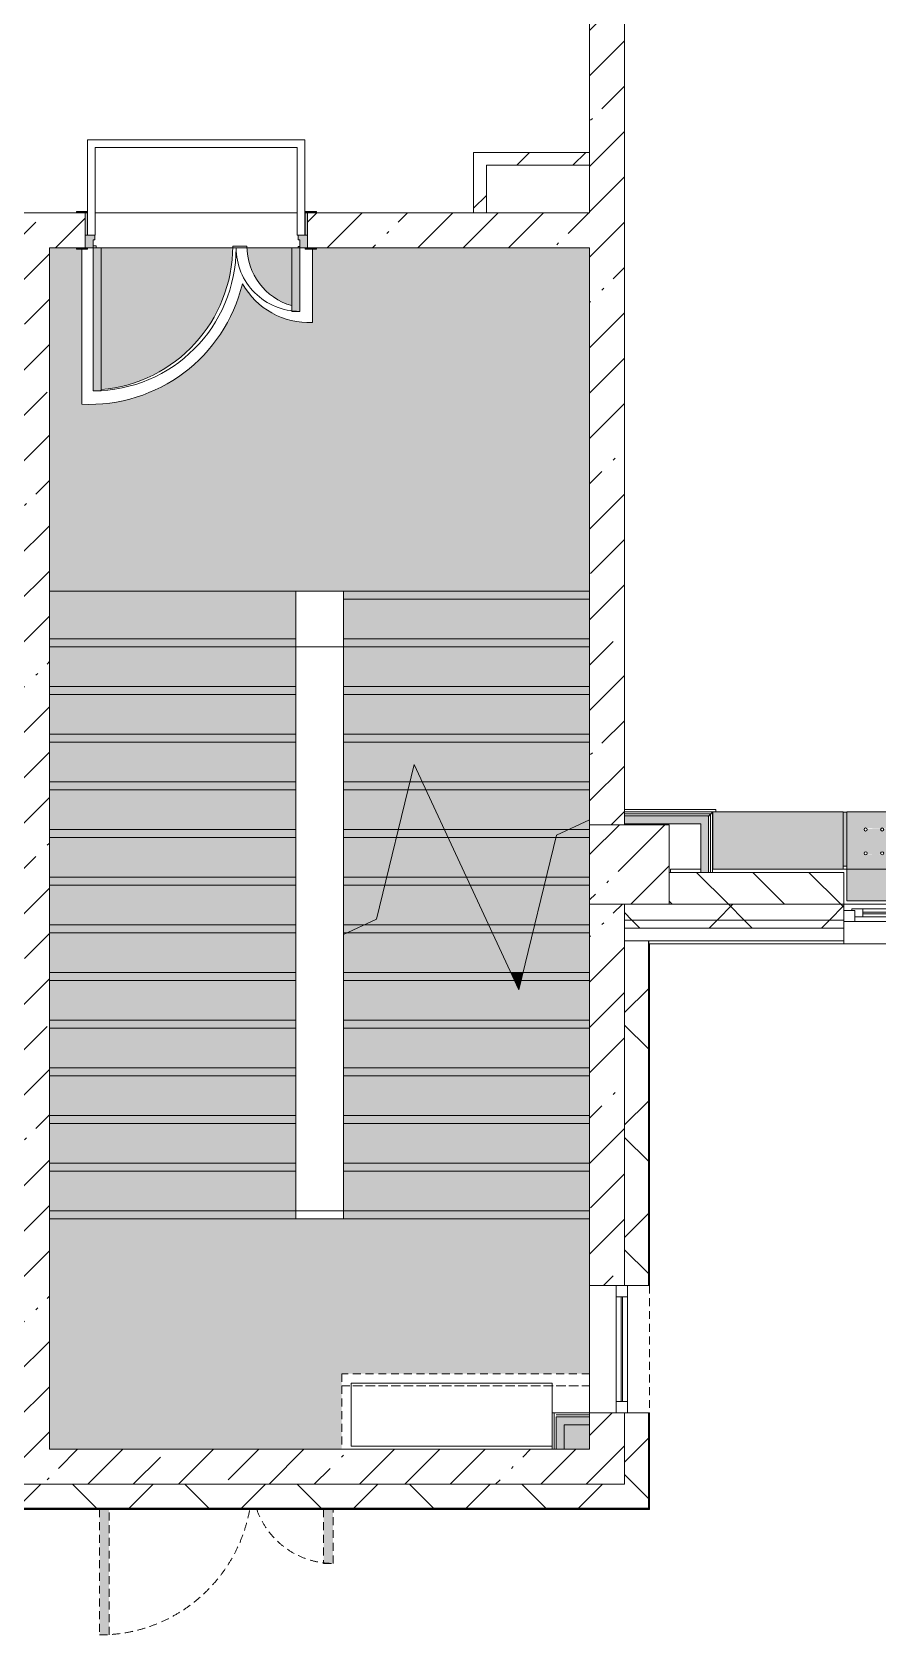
# Model space of a CAD drawing. Header units: millimetres. Extents: x 39815 to 261742, y -8553 to 29000.
# Drawn here: x 206702 to 212027, y -1048 to 9037 of the extents above; entities that cross this region are included whole.
import ezdxf

# ---------------------------------------------------------------- set-up
doc = ezdxf.new("R2010")
doc.units = ezdxf.units.MM
doc.linetypes.add('200_ШТРИХ__ш1_п0_6_', pattern=[80, 50, -30])
for name, color, linetype, lineweight in [('A-DETL-MBND', 7, '200_ШТРИХ__ш1_п0_6_', 9), ('A-GLAZ-2', 7, 'Continuous', 5), ('A-WALL-2', 7, 'Continuous', 9), ('A-WALL-4', 7, 'Continuous', 5), ('I-WALL-3', 7, 'Continuous', 5), ('S-COLS', 7, 'Continuous', 5), ('S-STRS', 7, 'Continuous', 5), ('S-STRS-MBND', 7, 'Continuous', 5), ('Знаки', 7, 'Continuous', 5)]:
    doc.layers.add(name, color=color, linetype=linetype, lineweight=lineweight)
for name, color, linetype, lineweight, true_color in [('A-DOOR-2', 7, 'Continuous', 5, 0xaaaaaa), ('A-DOOR-3', 7, 'Continuous', 5, 0xe2e2e2), ('A-DOOR-FRAM-2', 7, 'Continuous', 5, 0xe2e2e2), ('A-DOOR-FRAM-3', 7, 'Continuous', 5, 0xaaaaaa), ('A-FLOR-1', 7, 'Continuous', 5, 0xaaaaaa), ('I-WALL-1', 7, 'Continuous', 5, 0xe7e7e7), ('I-WALL-2', 7, 'Continuous', 9, 0xe7e7e7), ('Знаки-2', 7, 'Continuous', 5, 0xd7cfbf)]:
    doc.layers.add(name, color=color, linetype=linetype, lineweight=lineweight, true_color=true_color)
doc.layers.add('S-STRS-1', color=7, linetype='Continuous', lineweight=5, true_color=0xd7cdc4, transparency=1)
pattern_1 = [(45, (134731.94, 0), (-353.5534, 353.5534), []), (135, (134731.94, 0), (-353.5534, -353.5534), [])]
pattern_2 = [(45, (134731.94, 0), (-285.1231, 285.1231), []), (45, (135017.06, 0), (-285.1231, 285.1231), [504.031, -100.806, 16.764, -84.042])]
pattern_3 = [(45, (134731.94, 0), (-176.7767, 176.7767), [])]
pattern_4 = [(45, (134731.94, 0), (-530.33, 530.33), []), (135, (134731.94, 0), (-530.33, -530.33), [])]

# ---------------------------------------------------------------- blocks, each defined once
blk = doc.blocks.new('BSC_Колонна _Прямоугольная - 500х500-V108-Общий план 2 этажа с размещением фрагментов 2_8-2_11')
at = {"layer": 'S-COLS'}
h = blk.add_hatch(dxfattribs=at)
h.set_pattern_fill('FP_56', color=256, style=0, pattern_type=2)
h.set_pattern_definition([(45, (-75730, -3800), (-285.1231, 285.1231), []), (45, (-75444.88, -3800), (-285.1231, 285.1231), [504.031, -100.806, 16.764, -84.042])])
h.paths.add_polyline_path([(-250, -250), (250, -250), (250, 250), (-250, 250), (-250, 138)])
for p, q in [((250, 250), (-250, 250)), ((-250, 250), (-250, -250)), ((250, -250), (250, 250)), ((-250, -250), (250, -250))]:
    blk.add_line(p, q, dxfattribs=at)
blk = doc.blocks.new('110_Дверь_СКБ_2Ст - Д-1 Лестничная клетка EIS60-24319353-Общий план 2 этажа с размещением фрагментов 2_8-2_11')
at = {"layer": 'A-DOOR-3'}
for points in [[(612.5, 1010), (612.5, 110), (662.5, 110), (662.5, 1010)], [(-587.5, 510), (-637.5, 510), (-637.5, 110), (-587.5, 110)], [(712.5, 30), (697.5, 30), (697.5, -110), (712.5, -110)]]:
    blk.add_hatch(color=256, dxfattribs=at).paths.add_polyline_path(points)
h = blk.add_hatch(color=256, dxfattribs=at)
h.paths.add_polyline_path([(-637.5, 110), (-687.5, 110), (-687.5, 30), (-627.5, 30), (-627.5, 60), (-637.5, 60), (-637.5, 69.4)])
h.paths.add_polyline_path([(712.5, 110), (662.5, 110), (662.5, 60), (652.5, 60), (652.5, 30), (712.5, 30)])
at = {"layer": 'A-DOOR-FRAM-2'}
for points in [[(-742.5, 118), (-742.5, 110), (-672.5, 110), (-672.5, 118)], [(697.5, 118), (697.5, 110), (767.5, 110), (767.5, 118)], [(-672.5, 30), (-687.5, 30), (-687.5, -110), (-672.5, -110)], [(-672.5, -110), (-742.5, -110), (-742.5, -118), (-672.5, -118)], [(697.5, -110), (697.5, -118), (767.5, -118), (767.5, -110)]]:
    blk.add_hatch(color=256, dxfattribs=at).paths.add_polyline_path(points)
at = {"layer": 'A-DOOR-2'}
for p, q in [((662.5, 1010), (612.5, 1010)), ((612.5, 1010), (612.5, 110)), ((662.5, 110), (662.5, 1010)), ((-637.5, 510), (-637.5, 110)), ((-587.5, 510), (-637.5, 510)), ((-587.5, 110), (-587.5, 510)), ((-637.5, 110), (-587.5, 110)), ((612.5, 110), (662.5, 110))]:
    blk.add_line(p, q, dxfattribs=at)
for centre, radius, start, end in [((662.5, 110), 900, 90, 180), ((-637.5, 110), 400, 360, 90)]:
    blk.add_arc(centre, radius, start, end, dxfattribs=at)
at = {"layer": 'A-DOOR-FRAM-3'}
for p, q in [((-672.5, 118), (-742.5, 118)), ((-742.5, 118), (-742.5, 110)), ((-742.5, 110), (-672.5, 110)), ((-637.5, 110), (-687.5, 110)), ((-687.5, 110), (-687.5, 30)), ((-672.5, 110), (-672.5, 118)), ((-637.5, 60), (-637.5, 110)), ((662.5, 110), (662.5, 60)), ((712.5, 110), (662.5, 110)), ((767.5, 118), (697.5, 118)), ((697.5, 118), (697.5, 110)), ((697.5, 110), (767.5, 110)), ((712.5, 30), (712.5, 110)), ((767.5, 110), (767.5, 118)), ((-687.5, 30), (-627.5, 30)), ((-672.5, 30), (-687.5, 30)), ((-687.5, 30), (-687.5, -110)), ((-672.5, -110), (-672.5, 30)), ((-627.5, 60), (-637.5, 60)), ((-627.5, 30), (-627.5, 60)), ((662.5, 60), (652.5, 60)), ((652.5, 60), (652.5, 30)), ((652.5, 30), (712.5, 30)), ((712.5, 30), (697.5, 30)), ((697.5, 30), (697.5, -110)), ((712.5, -110), (712.5, 30)), ((-672.5, -110), (-742.5, -110)), ((-742.5, -110), (-742.5, -118)), ((-742.5, -118), (-672.5, -118)), ((-687.5, -110), (-672.5, -110)), ((-672.5, -118), (-672.5, -110)), ((697.5, -110), (712.5, -110)), ((767.5, -110), (697.5, -110)), ((697.5, -110), (697.5, -118)), ((697.5, -118), (767.5, -118)), ((767.5, -118), (767.5, -110))]:
    blk.add_line(p, q, dxfattribs=at)
blk = doc.blocks.new('120_Окно_СКБ_1Ст - 120_Окно_СКБ_1Ст 900х2500_h_-19906150-Общий план 2 этажа с размещением фрагментов 2_8-2_11')
at = {"layer": 'A-GLAZ-2'}
for p, q in [((-450, -75), (-450, -5)), ((-450, -5), (-380, -5)), ((450, -5), (-450, -5)), ((-380, -75), (-450, -75)), ((-450, -75), (-400, -75)), ((-380, -75), (-400, -75)), ((-400, -75), (-400, -85)), ((-400, -85), (400, -85)), ((400, -85), (-400, -85)), ((-380, -5), (-380, -75)), ((380, -35), (-380, -35)), ((-380, -35), (-380, -75)), ((-330, -85), (-330, -35)), ((-330, -55), (330, -55)), ((330, -65), (-330, -65)), ((330, -85), (330, -35)), ((380, -75), (380, -5)), ((380, -5), (450, -5)), ((380, -75), (380, -35)), ((450, -75), (380, -75)), ((400, -75), (380, -75)), ((400, -75), (450, -75)), ((400, -85), (400, -75)), ((450, -5), (450, -75))]:
    blk.add_line(p, q, dxfattribs=at)
blk = doc.blocks.new('110_Дверь_СКБ_2Ст_Наружная - ДН-1_л__ Двухстворчатая 1350 х3200 _ЛК_ в свету с верхним остеклением 2-V222-Общий план 2 этажа с размещением фрагментов 2_8-2_11')
at = {"layer": 'A-DETL-MBND'}
for points in [[(754, 869), (694, 869), (694, 79), (754, 79), (754, 205)], [(-658, 419), (-716, 419), (-716, 79), (-656, 79), (-656, 419)]]:
    blk.add_hatch(color=256, dxfattribs=at).paths.add_polyline_path(points)
for p, q in [((754, 869), (694, 869)), ((694, 869), (694, 79)), ((754, 79), (754, 869)), ((-716, 419), (-716, 79)), ((-656, 419), (-716, 419)), ((-656, 79), (-656, 419))]:
    blk.add_line(p, q, dxfattribs=at)
for centre, radius, start, end in [((754, -91), 960, 90, 169.737), ((-716, -91), 510, 19.5984, 90)]:
    blk.add_arc(centre, radius, start, end, dxfattribs=at)
blk = doc.blocks.new('120_Окно_СКБ_1Ст - 120_Окно_СКБ_1Ст 800х2500 EI30-23532001-Общий план 2 этажа с размещением фрагментов 2_8-2_11')
at = {"layer": 'A-GLAZ-2'}
for p, q in [((-400, -127), (-400, -57)), ((-400, -57), (-330, -57)), ((400, -57), (-400, -57)), ((-330, -57), (-330, -127)), ((330, -87), (-330, -87)), ((330, -97), (-330, -97)), ((330, -127), (330, -57)), ((330, -57), (400, -57)), ((400, -57), (400, -127)), ((-330, -127), (-400, -127)), ((-400, -127), (400, -127)), ((400, -127), (330, -127))]:
    blk.add_line(p, q, dxfattribs=at)
blk = doc.blocks.new('Зашивка радиатора_ с перфорацией М1 - Зашивка радиатора_ с перфорацией М1-V282-Общий план 2 этажа с размещением фрагментов 2_8-2_11')
at = {"layer": 'Знаки-2'}
blk.add_hatch(color=256, dxfattribs=at).paths.add_polyline_path([(-157, 380), (-430, 380), (-430, 180), (430, 180), (430, 380), (397, 380)])
h = blk.add_hatch(color=256, dxfattribs=at)
h.paths.add_polyline_path([(430, 180), (-430, 180), (-430, -180), (430, -180), (430, 12)])
h.paths.add_polyline_path([(105, 90), (321, 85), (321, 75), (312, 70), (304, 75), (304, 85), (307, 89), (217, 85), (217, 75), (208, 70), (200, 75), (200, 85), (203, 89), (113, 85), (113, 75), (105, 70), (96, 75), (96, 85), (100, 89), (10, 85), (10, 75), (1, 70), (-8, 75), (-8, 85), (-4, 89), (-94, 85), (-94, 75), (-103, 70), (-111, 75), (-111, 85), (-108, 89), (-198, 85), (-198, 75), (-207, 70), (-215, 75), (-215, 85), (-212, 89), (-302, 85), (-302, 75), (-310, 70), (-319, 75), (-319, 85), (-310, 90), (-308, 90), (1, 90)])
h.paths.add_polyline_path([(208, -60), (217, -65), (217, -75), (213, -78), (304, -75), (304, -65), (312, -60), (321, -65), (321, -75), (312, -80), (310, -79), (-319, -75), (-319, -65), (-310, -60), (-302, -65), (-302, -75), (-305, -78), (-215, -75), (-215, -65), (-207, -60), (-198, -65), (-198, -75), (-202, -78), (-111, -75), (-111, -65), (-103, -60), (-94, -65), (-94, -75), (-98, -78), (-8, -75), (-8, -65), (1, -60), (10, -65), (10, -75), (6, -78), (96, -75), (96, -65), (105, -60), (113, -65), (113, -75), (110, -78), (200, -75), (200, -65), (206, -60)])
at = {"layer": 'Знаки'}
for p, q in [((430, 380), (-430, 380)), ((-430, 380), (-430, 180)), ((430, 180), (430, 380)), ((-430, 180), (430, 180)), ((430, 180), (-430, 180)), ((-430, 180), (-430, -180)), ((430, -180), (430, 180)), ((-430, -180), (430, -180))]:
    blk.add_line(p, q, dxfattribs=at)
for centre, start, end in [((-310, 80), 0, 180), ((-310, 80), 180, 0), ((-207, 80), 0, 180), ((-207, 80), 180, 360), ((-103, 80), 0, 180), ((-103, 80), 180, 0), ((1, 80), 0, 180), ((1, 80), 180, 0), ((105, 80), 0, 180), ((105, 80), 180, 360), ((208, 80), 0, 180), ((208, 80), 180, 0), ((312, 80), 0, 180), ((312, 80), 180, 0), ((-310, -70), 0, 180), ((-310, -70), 180, 0), ((-207, -70), 0, 180), ((-207, -70), 180, 0), ((-103, -70), 0, 180), ((-103, -70), 180, 0), ((1, -70), 0, 180), ((1, -70), 180, 0), ((105, -70), 0, 180), ((105, -70), 180, 0), ((208, -70), 0, 180), ((208, -70), 180, 0), ((312, -70), 0, 180), ((312, -70), 180, 0)]:
    blk.add_arc(centre, 10, start, end, dxfattribs=at)
blk = doc.blocks.new('Зашивка_ опоясывающая панель - Зашивка_ опоясывающая панель-V291-Общий план 2 этажа с размещением фрагментов 2_8-2_11')
at = {"layer": 'Знаки-2'}
blk.add_hatch(color=256, dxfattribs=at).paths.add_polyline_path([(-406, -160), (-406, 180), (-430, 180), (-430, -160)])
at = {"layer": 'Знаки'}
for p, q in [((-430, -160), (-430, 180)), ((-430, 180), (-406, 180)), ((-430, -160), (-406, -160))]:
    blk.add_line(p, q, dxfattribs=at)
blk = doc.blocks.new('Зашивка без перфорации М3 - М3_11-30988427-Общий план 2 этажа с размещением фрагментов 2_8-2_11')
at = {"layer": 'Знаки-2'}
blk.add_hatch(color=256, dxfattribs=at).paths.add_polyline_path([(-430, 180), (-430, -180), (390, -180), (390, 180), (67, 180)])
at = {"layer": 'Знаки'}
for p, q in [((390, 180), (-430, 180)), ((-430, 180), (-430, -180)), ((390, -180), (390, 180)), ((-430, -180), (390, -180))]:
    blk.add_line(p, q, dxfattribs=at)
blk = doc.blocks.new('Зашивка приборов отопления27 - Зашивка приборов отопления-33322407-Общий план 2 этажа с размещением фрагментов 2_8-2_11')
at = {"layer": 'A-DETL-MBND'}
for p, q in [((75480, 595), (73920, 595)), ((73920, 595), (73920, 520)), ((73920, 520), (73920, 120)), ((75480, 520), (73920, 520)), ((73920, 520), (73920, 120)), ((73920, 520), (75480, 520)), ((75480, 520), (75480, 595)), ((75480, 350), (75480, 520))]:
    blk.add_line(p, q, dxfattribs=at)

msp = doc.modelspace()

# ---------------------------------------------------------------- hatches: boundary and pattern name
at = {"layer": 'A-WALL-4'}
h = msp.add_hatch(dxfattribs=at)
h.set_pattern_fill('FP_71', color=256, style=0, pattern_type=2)
h.set_pattern_definition([(135, (134731.94, 0), (-176.7767, -176.7767), [])])
h.paths.add_polyline_path([(213911.9, 3550), (213911.9, 3750), (212711.9, 3750), (212711.9, 3550), (213526.9, 3550)])
h.paths.add_polyline_path([(215081.9, 3550), (215081.9, 3750), (214811.9, 3750), (214811.9, 3550)])
h.paths.add_polyline_path([(211310, 3550), (211811.9, 3550), (211811.9, 3750), (210711.9, 3750), (210711.9, 3550), (210755.8, 3550)])
h = msp.add_hatch(dxfattribs=at)
h.set_pattern_fill('FP_61', color=256, style=0, pattern_type=2)
h.set_pattern_definition(pattern_1)
h.paths.add_polyline_path([(215743.7, 3450), (216151.9, 3450), (216151.9, 3550), (214811.9, 3550), (214811.9, 3450), (215189.5, 3450)])
h.paths.add_polyline_path([(218851.9, 3450), (219431.9, 3450), (219431.9, 3550), (218851.9, 3550)])
h.paths.add_polyline_path([(211310, 3450), (211811.9, 3450), (211811.9, 3550), (210431.9, 3550), (210431.9, 3450), (210755.8, 3450)])
h.paths.add_polyline_path([(212711.9, 3450), (213911.9, 3450), (213911.9, 3550), (212711.9, 3550)])
h = msp.add_hatch(dxfattribs=at)
h.set_pattern_fill('FP_61', color=256, style=0, pattern_type=2)
h.set_pattern_definition(pattern_1)
h.paths.add_polyline_path([(219531.9, 3400), (219531.9, 3450), (218851.9, 3450), (218851.9, 3400), (219431.9, 3400)])
h.paths.add_polyline_path([(211310, 3400), (211811.9, 3400), (211811.9, 3450), (210431.9, 3450), (210431.9, 3400), (210755.8, 3400)])
h.paths.add_polyline_path([(213911.9, 3400), (213911.9, 3450), (212711.9, 3450), (212711.9, 3400), (213526.9, 3400)])
h.paths.add_polyline_path([(215743.7, 3400), (216151.9, 3400), (216151.9, 3450), (214811.9, 3450), (214811.9, 3400), (215189.5, 3400)])
h = msp.add_hatch(dxfattribs=at)
h.set_pattern_fill('FP_61', color=256, style=0, pattern_type=2)
h.set_pattern_definition(pattern_1)
h.paths.add_polyline_path([(210431.9, -250), (210581.9, -250), (210581.9, 350), (210431.9, 350), (210431.9, -100)])
h.paths.add_polyline_path([(210581.9, 1150), (210581.9, 3320), (210431.9, 3320), (210431.9, 1150)])
h = msp.add_hatch(dxfattribs=at)
h.set_pattern_fill('FP_61', color=256, style=0, pattern_type=2)
h.set_pattern_definition(pattern_1)
h.paths.add_polyline_path([(210431.9, -250), (210431.9, -100), (206291.9, -100), (206291.9, -250), (210201.6, -250)])
h.paths.add_polyline_path([(204105.3, -250), (205391.9, -250), (205391.9, -100), (201791.9, -100), (201791.9, -250), (201888.5, -250)])
h.paths.add_polyline_path([(195641.9, -250), (196791.9, -250), (196791.9, -100), (195641.9, -100)])
h.paths.add_polyline_path([(193541.9, -250), (193541.9, -100), (192791.9, -100), (192791.9, -250), (193021.1, -250)])
h.paths.add_polyline_path([(199891.9, -250), (200891.9, -250), (200891.9, -100), (199891.9, -100)])
h.paths.add_polyline_path([(191641.9, -250), (191891.9, -250), (191891.9, -100), (191141.9, -100), (191141.9, -250), (191358.4, -250)])
h.paths.add_polyline_path([(188033.2, -250), (188041.9, -250), (188041.9, -100), (186641.9, -100), (186641.9, -250), (187479, -250)])
h.paths.add_polyline_path([(182491.1, -250), (183541.9, -250), (183541.9, -100), (182141.9, -100), (182141.9, -250)])
h.paths.add_polyline_path([(179720, -250), (180041.9, -250), (180041.9, -100), (179668.3, -100), (179668.3, -250)])
h.paths.add_polyline_path([(177503.2, -250), (178768.3, -250), (178768.3, -100), (177391.9, -100), (177391.9, -250)])
h.paths.add_polyline_path([(168601.9, -250), (168601.9, -100), (167741.9, -100), (167741.9, -250), (168081.6, -250)])
h.paths.add_polyline_path([(169501.9, -250), (170621.9, -250), (170621.9, -100), (169501.9, -100)])
h.paths.add_polyline_path([(165310.5, -250), (165641.9, -250), (165641.9, -100), (163941.7, -100), (163941.7, -250), (164756.3, -250)])
h.paths.add_polyline_path([(172721.9, -250), (174291.9, -250), (174291.9, -100), (172721.9, -100)])
h.paths.add_polyline_path([(150841.9, -250), (151991.9, -250), (151991.9, -100), (150841.9, -100)])
h.paths.add_polyline_path([(160876.8, -250), (161141.7, -250), (161141.7, -100), (159541.9, -100), (159541.9, -250), (160322.6, -250)])
h.paths.add_polyline_path([(152891.9, -250), (153541.9, -250), (153541.9, -100), (152891.9, -100)])
h.paths.add_polyline_path([(156341.9, -250), (157441.9, -250), (157441.9, -100), (156341.9, -100)])
h.paths.add_polyline_path([(137600, -250), (138461.9, -250), (138461.9, -100), (134471.9, -100), (134471.9, -250)])
h.paths.add_polyline_path([(147741.9, -250), (147741.9, -100), (146391.9, -100), (146391.9, -250), (147575.8, -250)])
h.paths.add_polyline_path([(143291.9, -250), (143291.9, -100), (139361.9, -100), (139361.9, -250), (143142.1, -250)])
at = {"layer": 'I-WALL-1'}
for points in [[(210911.3, 4055), (210961.3, 4055), (210961.3, 4105), (210431.9, 4105), (210431.9, 4055), (210755.8, 4055)], [(210961.3, 3750), (210961.3, 4055), (210911.3, 4055), (210911.3, 3750)], [(210051.9, 275), (210211.9, 275), (210211.9, 325), (210051.9, 325)]]:
    msp.add_hatch(color=256, dxfattribs=at).paths.add_polyline_path(points)
at = {"layer": 'I-WALL-2'}
msp.add_hatch(color=256, dxfattribs=at).paths.add_polyline_path([(210051.9, 120), (210051.9, 325), (210001.9, 325), (210001.9, 120)])
at = {"layer": 'I-WALL-3'}
h = msp.add_hatch(dxfattribs=at)
h.set_pattern_fill('FP_69', color=256, style=0, pattern_type=2)
h.set_pattern_definition(pattern_2)
h.paths.add_polyline_path([(210431.9, 7900), (210431.9, 9352.3), (210211.9, 9352.3), (210211.9, 7900)])
h.paths.add_polyline_path([(210211.9, 10792.3), (210431.9, 10792.3), (210431.9, 10900), (210211.9, 10900)])
h = msp.add_hatch(dxfattribs=at)
h.set_pattern_fill('FP_73', color=256, style=0, pattern_type=2)
h.set_pattern_definition(pattern_3)
h.paths.add_polyline_path([(209561.9, 7900), (209561.9, 8280), (209481.9, 8280), (209481.9, 7900)])
h = msp.add_hatch(dxfattribs=at)
h.set_pattern_fill('FP_73', color=256, style=0, pattern_type=2)
h.set_pattern_definition(pattern_3)
h.paths.add_polyline_path([(210211.9, 8200), (210211.9, 8280), (209561.9, 8280), (209561.9, 8200), (209647.4, 8200)])
h = msp.add_hatch(dxfattribs=at)
h.set_pattern_fill('FP_69', color=256, style=0, pattern_type=2)
h.set_pattern_definition(pattern_2)
h.paths.add_polyline_path([(206811.9, 120), (206811.9, 7900), (206591.9, 7900), (206591.9, 120)])
h = msp.add_hatch(dxfattribs=at)
h.set_pattern_fill('FP_69', color=256, style=0, pattern_type=2)
h.set_pattern_definition(pattern_2)
h.paths.add_polyline_path([(208436.9, 7680), (210211.9, 7680), (210211.9, 7900), (208436.9, 7900), (208436.9, 7720.6)])
h.paths.add_polyline_path([(206876.4, 7680), (207036.9, 7680), (207036.9, 7900), (206811.9, 7900), (206811.9, 7680)])
h = msp.add_hatch(dxfattribs=at)
h.set_pattern_fill('FP_69', color=256, style=0, pattern_type=2)
h.set_pattern_definition(pattern_2)
h.paths.add_polyline_path([(210211.9, -100), (210431.9, -100), (210431.9, 350), (210211.9, 350), (210211.9, 120)])
h.paths.add_polyline_path([(210211.9, 1150), (210431.9, 1150), (210431.9, 3550), (210211.9, 3550), (210211.9, 2857.6)])
h.paths.add_polyline_path([(210211.9, 4050), (210431.9, 4050), (210431.9, 7900), (210211.9, 7900), (210211.9, 5018.9)])
h = msp.add_hatch(dxfattribs=at)
h.set_pattern_fill('FP_176', color=256, style=0, pattern_type=2)
h.set_pattern_definition(pattern_4)
h.paths.add_polyline_path([(210973.8, 4117.5), (210986.3, 4117.5), (210986.3, 4130), (210431.9, 4130), (210431.9, 4117.5), (210755.8, 4117.5)])
h = msp.add_hatch(dxfattribs=at)
h.set_pattern_fill('FP_176', color=256, style=0, pattern_type=2)
h.set_pattern_definition(pattern_4)
h.paths.add_polyline_path([(210961.3, 4105), (210973.8, 4105), (210973.8, 4117.5), (210431.9, 4117.5), (210431.9, 4105), (210755.8, 4105)])
h = msp.add_hatch(dxfattribs=at)
h.set_pattern_fill('FP_176', color=256, style=0, pattern_type=2)
h.set_pattern_definition(pattern_4)
h.paths.add_polyline_path([(210961.3, 3750), (210973.8, 3750), (210973.8, 4105), (210961.3, 4105), (210961.3, 3938.3)])
h = msp.add_hatch(dxfattribs=at)
h.set_pattern_fill('FP_176', color=256, style=0, pattern_type=2)
h.set_pattern_definition(pattern_4)
h.paths.add_polyline_path([(210986.3, 3750), (210986.3, 4117.5), (210973.8, 4117.5), (210973.8, 3750)])
h = msp.add_hatch(dxfattribs=at)
h.set_pattern_fill('FP_69', color=256, style=0, pattern_type=2)
h.set_pattern_definition(pattern_2)
h.paths.add_polyline_path([(209647.4, -100), (210211.9, -100), (210211.9, 120), (206591.9, 120), (206591.9, -100), (208539, -100)])
at = {"layer": 'S-STRS-1'}
h = msp.add_hatch(color=256, dxfattribs=at)
h.paths.add_polyline_path([(208361.9, 5169.7), (208361.9, 5520), (210211.9, 5520), (210211.9, 7680), (208491.9, 7680), (208491.9, 7672), (208466.4, 7672), (208466.4, 7210.5), (208377.1, 7215.6), (208311.4, 7229.1), (208245.8, 7252.9), (208157.6, 7306.7), (208106.8, 7350.3), (208068.8, 7391.2), (208026.6, 7453.8), (207984.8, 7325.4), (207955.6, 7255.9), (207904.8, 7163.6), (207815, 7043.3), (207735.9, 6961), (207667.9, 6903.2), (207597.3, 6852.8), (207497.5, 6796.8), (207413.7, 6759.9), (207313.9, 6727.8), (207210.7, 6706.3), (207086.9, 6695.7), (207015.7, 6695.1), (207015.7, 7672), (206981.9, 7672), (206981.9, 7680), (206811.9, 7680), (206811.9, 5169.7)])
h.paths.add_polyline_path([(207136.9, 6788.7), (207225.6, 6800.2), (207328.3, 6825.7), (207428.1, 6863.3), (207523.7, 6913.1), (207614.2, 6975), (207698.4, 7049.5), (207775.5, 7137.5), (207815, 7190.3), (207868.1, 7282), (207910.1, 7379.2), (207940.5, 7480.6), (207961, 7622.9), (207958.9, 7680), (207136.9, 7680), (207136.9, 6796.8)])
h.paths.add_polyline_path([(208336.9, 7317.4), (208336.9, 7680), (208055.4, 7680), (208060.4, 7622.9), (208078.1, 7557.2), (208106.8, 7495.6), (208145.9, 7439.9), (208194, 7391.9), (208249.7, 7352.9), (208316.8, 7322.8)])
for points in [[(210211.9, 5220), (210211.9, 5520), (208661.9, 5520), (208661.9, 5220)], [(210199.2, 5469.7), (210211.9, 5469.7), (210211.9, 5520), (208661.9, 5520), (208661.9, 5469.7), (210119.2, 5469.7)], [(210211.9, 5169.7), (210211.9, 5469.7), (208661.9, 5469.7), (208661.9, 5169.7), (209566.1, 5169.7)], [(208361.9, 4869.7), (208361.9, 5169.7), (206811.9, 5169.7), (206811.9, 4869.7)], [(208661.9, 4920), (210211.9, 4920), (210211.9, 5220), (208661.9, 5220), (208661.9, 5018.9)], [(210211.9, 4869.7), (210211.9, 5169.7), (208661.9, 5169.7), (208661.9, 4869.7), (209647.4, 4869.7)], [(208361.9, 4569.7), (208361.9, 4869.7), (206811.9, 4869.7), (206811.9, 4569.7)], [(209157.2, 4620), (210211.9, 4620), (210211.9, 4920), (208661.9, 4920), (208661.9, 4620), (209106.8, 4620)], [(208661.9, 4569.7), (210211.9, 4569.7), (210211.9, 4869.7), (208661.9, 4869.7), (208661.9, 4620)], [(208361.9, 4269.7), (208361.9, 4569.7), (206811.9, 4569.7), (206811.9, 4269.7)], [(208661.9, 4320), (209080.5, 4320), (209106.8, 4428.1), (209157.2, 4320), (210211.9, 4320), (210211.9, 4620), (208661.9, 4620)], [(208661.9, 4269.7), (210211.9, 4269.7), (210211.9, 4569.7), (208661.9, 4569.7), (208661.9, 4320)], [(208361.9, 3969.7), (208361.9, 4269.7), (206811.9, 4269.7), (206811.9, 3969.7)], [(209080.5, 3969.7), (210211.9, 3969.7), (210211.9, 4269.7), (208661.9, 4269.7), (208661.9, 3969.7), (209007.6, 3969.7)], [(208361.9, 3669.7), (208361.9, 3969.7), (206811.9, 3969.7), (206811.9, 3669.7)], [(209576.8, 3669.7), (210211.9, 3669.7), (210211.9, 3969.7), (208661.9, 3969.7), (208661.9, 3669.7), (209460.4, 3669.7)], [(208361.9, 3369.7), (208361.9, 3669.7), (206811.9, 3669.7), (206811.9, 3369.7)], [(208934.7, 3369.7), (210211.9, 3369.7), (210211.9, 3669.7), (208661.9, 3669.7), (208661.9, 3369.7), (208870.5, 3369.7)], [(208361.9, 3069.7), (208361.9, 3369.7), (206811.9, 3369.7), (206811.9, 3069.7)], [(209716.7, 3069.7), (210211.9, 3069.7), (210211.9, 3369.7), (208661.9, 3369.7), (208661.9, 3069.7), (209647.4, 3069.7)], [(208361.9, 2769.7), (208361.9, 3069.7), (206811.9, 3069.7), (206811.9, 2769.7)], [(210211.9, 2769.7), (210211.9, 3069.7), (208661.9, 3069.7), (208661.9, 2769.7)], [(209767.1, 3011.9), (209793.4, 3120), (209716.7, 3120)], [(208361.9, 2469.7), (208361.9, 2769.7), (206811.9, 2769.7), (206811.9, 2469.7)], [(210211.9, 2469.7), (210211.9, 2769.7), (208661.9, 2769.7), (208661.9, 2469.7)], [(208361.9, 2169.7), (208361.9, 2469.7), (206811.9, 2469.7), (206811.9, 2169.7)], [(210211.9, 2169.7), (210211.9, 2469.7), (208661.9, 2469.7), (208661.9, 2169.7)], [(208361.9, 1869.7), (208361.9, 2169.7), (206811.9, 2169.7), (206811.9, 1869.7)], [(210211.9, 1869.7), (210211.9, 2169.7), (208661.9, 2169.7), (208661.9, 1869.7)], [(208361.9, 1569.7), (208361.9, 1869.7), (206811.9, 1869.7), (206811.9, 1569.7)], [(210211.9, 1569.7), (210211.9, 1869.7), (208661.9, 1869.7), (208661.9, 1569.7)]]:
    msp.add_hatch(color=256, dxfattribs=at).paths.add_polyline_path(points)
h = msp.add_hatch(color=256, dxfattribs=at)
h.paths.add_polyline_path([(210080.3, 4020), (210211.9, 4081.4), (210211.9, 4320), (209157.2, 4320), (209297, 4020), (210003.4, 4020)])
h.paths.add_polyline_path([(209007.6, 4020), (209080.5, 4320), (208661.9, 4320), (208661.9, 4020), (208934.7, 4020)])
h = msp.add_hatch(color=256, dxfattribs=at)
h.paths.add_polyline_path([(208661.9, 3720), (208934.7, 3720), (209007.6, 4020), (208661.9, 4020)])
h.paths.add_polyline_path([(209576.8, 3720), (209939.2, 3720), (210003.4, 3984.1), (210080.3, 4020), (209297, 4020), (209436.9, 3720)])
h = msp.add_hatch(color=256, dxfattribs=at)
h.paths.add_polyline_path([(209716.7, 3420), (209866.3, 3420), (209939.2, 3720), (209436.9, 3720), (209576.8, 3420), (209647.4, 3420)])
h.paths.add_polyline_path([(208661.9, 3420), (208793.6, 3420), (208870.5, 3455.9), (208934.7, 3720), (208661.9, 3720)])
h = msp.add_hatch(color=256, dxfattribs=at)
h.paths.add_polyline_path([(209793.4, 3120), (209866.3, 3420), (209576.8, 3420), (209716.7, 3120)])
h.paths.add_polyline_path([(208661.9, 3358.6), (208793.6, 3420), (208661.9, 3420)])
h = msp.add_hatch(color=256, dxfattribs=at)
h.paths.add_polyline_path([(210051.9, 120), (210211.9, 120), (210211.9, 275), (210051.9, 275), (210051.9, 140)])
h.paths.add_polyline_path([(206811.9, 120), (208651.5, 120), (208651.9, 595), (210211.9, 595), (210211.9, 1569.7), (206811.9, 1569.7), (206811.9, 155.9)])

# ---------------------------------------------------------------- linework, layer by layer
at = {"layer": 'A-DETL-MBND'}
for p, q in [((210211.9, 595), (210211.9, 1150)), ((210589.9, 1150), (210589.9, 350))]:
    msp.add_line(p, q, dxfattribs=at)
at = {"layer": 'A-FLOR-1'}
for p, q in [((207050.2, 8360.1), (207050.2, 7908)), ((208420.2, 8360.1), (207050.2, 8360.1)), ((207100.2, 7760.1), (207100.2, 8310.1)), ((207100.2, 8310.1), (208370.2, 8310.1)), ((208370.2, 8310.1), (208370.2, 7760.1)), ((208420.2, 7760.1), (208420.2, 8360.1)), ((207015.7, 7672), (207015.7, 6695.1)), ((207051.9, 7760.1), (207100.2, 7760.1)), ((207105.5, 7692.1), (207086.9, 7692.1)), ((207105.5, 7680), (207105.5, 7692.1)), ((208054.5, 7690.6), (207964.9, 7690.6)), ((208370.2, 7760.1), (208420.2, 7760.1)), ((208386.9, 7689.1), (208377.1, 7689.1)), ((208377.1, 7689.1), (208377.1, 7680)), ((208466.4, 7210.5), (208466.4, 7672)), ((208661.9, 5170), (208661.9, 5520)), ((208661.9, 5520), (210211.9, 5520)), ((210211.9, 5520), (210211.9, 5018.9)), ((206811.9, 5018.9), (206811.9, 5169.7)), ((206813.2, 5170), (208661.9, 5170)), ((210431.9, 4145), (211006.3, 4145)), ((211006.3, 4145), (211006.3, 4130.9)), ((208711.9, 536), (208711.9, 140)), ((209976.9, 536), (208711.9, 536)), ((209976.9, 350), (209976.9, 536)), ((208711.9, 140), (209976.9, 140))]:
    msp.add_line(p, q, dxfattribs=at)
for centre, radius, start, end in [((207059.9, 7689.1), 905, 274.89327, 0.09571), ((208444.3, 7690.6), 389.8, 180, 253.95631), ((207059.9, 7689.1), 995, 267.45356, 346.31888), ((208444.1, 7689.1), 479.2, 209.41362, 272.67589)]:
    msp.add_arc(centre, radius, start, end, dxfattribs=at)
at = {"layer": 'A-WALL-2'}
for p, q in [((210211.9, 8200), (210211.9, 8280)), ((209481.9, 7900), (209561.9, 7900)), ((210973.8, 4117.5), (210431.9, 4117.5)), ((210961.3, 4105), (210431.9, 4105)), ((210961.3, 3750), (210961.3, 4105)), ((210973.8, 3750), (210973.8, 4117.5)), ((211811.9, 3550), (210711.9, 3550)), ((210431.9, 3450), (211811.9, 3450)), ((210431.9, 3400), (211811.9, 3400)), ((210431.9, 3320), (211811.9, 3320)), ((210431.9, 1150), (210431.9, 3320)), ((210581.9, 1150), (210581.9, 3320)), ((210584.9, 1150), (210584.9, 3320)), ((210589.9, 3300), (210584.9, 3300)), ((209989.4, 120), (209989.4, 350)), ((210211.9, 337.5), (210001.9, 337.5)), ((210001.9, 120), (210001.9, 325)), ((210211.9, 325), (210001.9, 325)), ((210211.9, 275), (210211.9, 350)), ((210431.9, 350), (210431.9, -100)), ((210581.9, -250), (210581.9, 350)), ((210584.9, -253), (210584.9, 350)), ((209976.9, 120), (210051.9, 120)), ((210211.9, -100), (206291.9, -100)), ((206291.9, -250), (210581.9, -250)), ((206291.9, -253), (210584.9, -253))]:
    msp.add_line(p, q, dxfattribs=at)
at = {"layer": 'A-WALL-4'}
for p, q in [((211811.9, 3750), (210711.9, 3750)), ((211811.9, 3300), (211811.9, 3750)), ((211811.9, 3550), (212711.9, 3550)), ((210589.9, 3300), (219681.9, 3300)), ((210589.9, 1150), (210589.9, 3300)), ((210431.9, 1150), (210589.9, 1150)), ((210589.9, 350), (210431.9, 350)), ((210589.9, -258), (210589.9, 350)), ((210431.9, -100), (210211.9, -100)), ((200891.9, -258), (210589.9, -258))]:
    msp.add_line(p, q, dxfattribs=at)
at = {"layer": 'I-WALL-3'}
for p, q in [((210431.9, 4050), (210431.9, 10900)), ((210211.9, 9352.3), (210211.9, 8280)), ((209481.9, 8280), (209481.9, 7900)), ((210211.9, 8280), (209481.9, 8280)), ((209561.9, 7900), (209561.9, 8200)), ((209561.9, 8200), (210211.9, 8200)), ((210211.9, 8200), (210211.9, 7900)), ((206981.9, 7900), (206591.9, 7900)), ((207100.2, 7900), (208370.2, 7900)), ((209481.9, 7900), (208491.9, 7900)), ((210211.9, 7900), (209561.9, 7900)), ((206811.9, 120), (206811.9, 7680)), ((206811.9, 7680), (206981.9, 7680)), ((207964.3, 7680), (207136.9, 7680)), ((208336.9, 7680), (208055.4, 7680)), ((208491.9, 7680), (210211.9, 7680)), ((210211.9, 7680), (210211.9, 4050)), ((210986.3, 4130), (210431.9, 4130)), ((210431.9, 4055), (210911.3, 4055)), ((210911.3, 4055), (210911.3, 3750)), ((210986.3, 3750), (210986.3, 4130)), ((210721.9, 3770), (210911.3, 3770)), ((210721.9, 3770), (210721.9, 3750)), ((210911.3, 3750), (210986.3, 3750)), ((210985.5, 3770), (211831.3, 3770)), ((210211.9, 3550), (210211.9, 1150)), ((210431.9, 3320), (210431.9, 3550)), ((210211.9, 1150), (210431.9, 1150)), ((209976.9, 350), (209976.9, 120)), ((210051.9, 350), (209976.9, 350)), ((210431.9, 350), (210051.9, 350)), ((210051.9, 120), (210051.9, 275)), ((210051.9, 275), (210211.9, 275)), ((210211.9, 275), (210211.9, 120)), ((209976.9, 120), (206811.9, 120)), ((210211.9, 120), (210051.9, 120))]:
    msp.add_line(p, q, dxfattribs=at)
at = {"layer": 'S-STRS'}
for p, q in [((207964.3, 7680), (207136.9, 7680)), ((208336.9, 7680), (208055.4, 7680)), ((208361.9, 5520), (208661.9, 5520)), ((208361.9, 5169.7), (208361.9, 5520)), ((210211.9, 5520), (208661.9, 5520)), ((208661.9, 5520), (208661.9, 5220)), ((210211.9, 5520), (208661.9, 5520)), ((208661.9, 5520), (210211.9, 5520)), ((210211.9, 5469.7), (208661.9, 5469.7)), ((210211.9, 5469.7), (208661.9, 5469.7)), ((206811.9, 5169.7), (208361.9, 5169.7)), ((206811.9, 5169.7), (208361.9, 5169.7)), ((208361.9, 4869.7), (208361.9, 5169.7)), ((208661.9, 5220), (208661.9, 4920)), ((210211.9, 5220), (208661.9, 5220)), ((210211.9, 5220), (208661.9, 5220)), ((208661.9, 5169.7), (208661.9, 4869.7)), ((210211.9, 5169.7), (208661.9, 5169.7)), ((210211.9, 5169.7), (208661.9, 5169.7)), ((206811.9, 4869.7), (208361.9, 4869.7)), ((206811.9, 4869.7), (208361.9, 4869.7)), ((208361.9, 4569.7), (208361.9, 4869.7)), ((208661.9, 4920), (208661.9, 4620)), ((210211.9, 4920), (208661.9, 4920)), ((210211.9, 4920), (208661.9, 4920)), ((208661.9, 4869.7), (208661.9, 4569.7)), ((210211.9, 4869.7), (208661.9, 4869.7)), ((210211.9, 4869.7), (208661.9, 4869.7)), ((206811.9, 4569.7), (208361.9, 4569.7)), ((206811.9, 4569.7), (208361.9, 4569.7)), ((208361.9, 4269.7), (208361.9, 4569.7)), ((208661.9, 4620), (208661.9, 4320)), ((210211.9, 4620), (208661.9, 4620)), ((210211.9, 4620), (208661.9, 4620)), ((208661.9, 4569.7), (208661.9, 4269.7)), ((210211.9, 4569.7), (208661.9, 4569.7)), ((210211.9, 4569.7), (208661.9, 4569.7)), ((206811.9, 4269.7), (208361.9, 4269.7)), ((206811.9, 4269.7), (208361.9, 4269.7)), ((208361.9, 3969.7), (208361.9, 4269.7)), ((208661.9, 4320), (208661.9, 4020)), ((209080.5, 4320), (208661.9, 4320)), ((209080.5, 4320), (208661.9, 4320)), ((208661.9, 4269.7), (208661.9, 3969.7)), ((209068.3, 4269.7), (208661.9, 4269.7)), ((209068.3, 4269.7), (208661.9, 4269.7)), ((209180.6, 4269.7), (209068.3, 4269.7)), ((209180.6, 4269.7), (209068.3, 4269.7)), ((210211.9, 4320), (209157.2, 4320)), ((210211.9, 4320), (209157.2, 4320)), ((210211.9, 4269.7), (209180.6, 4269.7)), ((210211.9, 4269.7), (209180.6, 4269.7)), ((206811.9, 3969.7), (208361.9, 3969.7)), ((206811.9, 3969.7), (208361.9, 3969.7)), ((208361.9, 3669.7), (208361.9, 3969.7)), ((208661.9, 4020), (208661.9, 3720)), ((209007.6, 4020), (208661.9, 4020)), ((209007.6, 4020), (208661.9, 4020)), ((208661.9, 3969.7), (208661.9, 3669.7)), ((208995.4, 3969.7), (208661.9, 3969.7)), ((208995.4, 3969.7), (208661.9, 3969.7)), ((209320.5, 3969.7), (208995.4, 3969.7)), ((209320.5, 3969.7), (208995.4, 3969.7)), ((210080.3, 4020), (209297, 4020)), ((210080.3, 4020), (209297, 4020)), ((209999.9, 3969.7), (209320.5, 3969.7)), ((209999.9, 3969.7), (209320.5, 3969.7)), ((210211.9, 3969.7), (209999.9, 3969.7)), ((210211.9, 3969.7), (209999.9, 3969.7)), ((206811.9, 3669.7), (208361.9, 3669.7)), ((206811.9, 3669.7), (208361.9, 3669.7)), ((208361.9, 3369.7), (208361.9, 3669.7)), ((208661.9, 3720), (208661.9, 3420)), ((208934.7, 3720), (208661.9, 3720)), ((208934.7, 3720), (208661.9, 3720)), ((208661.9, 3669.7), (208661.9, 3369.7)), ((208922.5, 3669.7), (208661.9, 3669.7)), ((208922.5, 3669.7), (208661.9, 3669.7)), ((209460.4, 3669.7), (208922.5, 3669.7)), ((209460.4, 3669.7), (208922.5, 3669.7)), ((209939.2, 3720), (209436.9, 3720)), ((209939.2, 3720), (209436.9, 3720)), ((209927, 3669.7), (209460.4, 3669.7)), ((209927, 3669.7), (209460.4, 3669.7)), ((210211.9, 3669.7), (209927, 3669.7)), ((210211.9, 3669.7), (209927, 3669.7)), ((206811.9, 3369.7), (208361.9, 3369.7)), ((206811.9, 3369.7), (208361.9, 3369.7)), ((208361.9, 3069.7), (208361.9, 3369.7)), ((208661.9, 3420), (208661.9, 3358.6)), ((208793.6, 3420), (208661.9, 3420)), ((208793.6, 3420), (208661.9, 3420)), ((208661.9, 3369.7), (208661.9, 3358.6)), ((208685.7, 3369.7), (208661.9, 3369.7)), ((208685.7, 3369.7), (208661.9, 3369.7)), ((208661.9, 3358.6), (208661.9, 3069.7)), ((209600.3, 3369.7), (208685.7, 3369.7)), ((209600.3, 3369.7), (208685.7, 3369.7)), ((209866.3, 3420), (209576.8, 3420)), ((209866.3, 3420), (209576.8, 3420)), ((209854.1, 3369.7), (209600.3, 3369.7)), ((209854.1, 3369.7), (209600.3, 3369.7)), ((210211.9, 3369.7), (209854.1, 3369.7)), ((210211.9, 3369.7), (209854.1, 3369.7)), ((206811.9, 3069.7), (208361.9, 3069.7)), ((206811.9, 3069.7), (208361.9, 3069.7)), ((208361.9, 2769.7), (208361.9, 3069.7)), ((208661.9, 3069.7), (208661.9, 2769.7)), ((209740.2, 3069.7), (208661.9, 3069.7)), ((209740.2, 3069.7), (208661.9, 3069.7)), ((209793.4, 3120), (209716.7, 3120)), ((209793.4, 3120), (209716.7, 3120)), ((209781.1, 3069.7), (209740.2, 3069.7)), ((209781.1, 3069.7), (209740.2, 3069.7)), ((210211.9, 3069.7), (209781.1, 3069.7)), ((210211.9, 3069.7), (209781.1, 3069.7)), ((206811.9, 2769.7), (208361.9, 2769.7)), ((206811.9, 2769.7), (208361.9, 2769.7)), ((208361.9, 2469.7), (208361.9, 2769.7)), ((208661.9, 2769.7), (208661.9, 2469.7)), ((210211.9, 2769.7), (208661.9, 2769.7)), ((210211.9, 2769.7), (208661.9, 2769.7)), ((206811.9, 2469.7), (208361.9, 2469.7)), ((206811.9, 2469.7), (208361.9, 2469.7)), ((208361.9, 2169.7), (208361.9, 2469.7)), ((208661.9, 2469.7), (208661.9, 2169.7)), ((210211.9, 2469.7), (208661.9, 2469.7)), ((210211.9, 2469.7), (208661.9, 2469.7)), ((206811.9, 2169.7), (208361.9, 2169.7)), ((206811.9, 2169.7), (208361.9, 2169.7)), ((208361.9, 1869.7), (208361.9, 2169.7)), ((208661.9, 2169.7), (208661.9, 1869.7)), ((210211.9, 2169.7), (208661.9, 2169.7)), ((210211.9, 2169.7), (208661.9, 2169.7)), ((206811.9, 1869.7), (208361.9, 1869.7)), ((206811.9, 1869.7), (208361.9, 1869.7)), ((208361.9, 1569.7), (208361.9, 1869.7)), ((208661.9, 1869.7), (208661.9, 1569.7)), ((210211.9, 1869.7), (208661.9, 1869.7)), ((210211.9, 1869.7), (208661.9, 1869.7)), ((206811.9, 1569.7), (208361.9, 1569.7)), ((206811.9, 1569.7), (208361.9, 1569.7)), ((208661.9, 1569.7), (208361.9, 1569.7)), ((210211.9, 1569.7), (208661.9, 1569.7)), ((210211.9, 1569.7), (208661.9, 1569.7))]:
    msp.add_line(p, q, dxfattribs=at)
at = {"layer": 'S-STRS-MBND'}
for p, q in [((210211.9, 7680), (206811.9, 7680)), ((206811.9, 7680), (206811.9, 5520)), ((210211.9, 5520), (210211.9, 7680)), ((206811.9, 5520), (208361.9, 5520)), ((206811.9, 1620), (206811.9, 5520)), ((206811.9, 5520), (208361.9, 5520)), ((208361.9, 5520), (210211.9, 5520)), ((208361.9, 1620), (208361.9, 5520)), ((206811.9, 5220), (208361.9, 5220)), ((206811.9, 5220), (208361.9, 5220)), ((206811.9, 4920), (208361.9, 4920)), ((206811.9, 4920), (208361.9, 4920)), ((206811.9, 4620), (208361.9, 4620)), ((206811.9, 4620), (208361.9, 4620)), ((208870.5, 3455.9), (209106.8, 4428.1)), ((209106.8, 4428.1), (209767.1, 3011.9)), ((206811.9, 4320), (208361.9, 4320)), ((206811.9, 4320), (208361.9, 4320)), ((209157.2, 4320), (209080.5, 4320)), ((209157.2, 4320), (209080.5, 4320)), ((210003.4, 3984.1), (210211.9, 4081.4)), ((206811.9, 4020), (208361.9, 4020)), ((206811.9, 4020), (208361.9, 4020)), ((209297, 4020), (209007.6, 4020)), ((209297, 4020), (209007.6, 4020)), ((209767.1, 3011.9), (210003.4, 3984.1)), ((210211.9, 4020), (210080.3, 4020)), ((210211.9, 4020), (210080.3, 4020)), ((206811.9, 3720), (208361.9, 3720)), ((206811.9, 3720), (208361.9, 3720)), ((209436.9, 3720), (208934.7, 3720)), ((209436.9, 3720), (208934.7, 3720)), ((210211.9, 3720), (209939.2, 3720)), ((210211.9, 3720), (209939.2, 3720)), ((208661.9, 3358.6), (208870.5, 3455.9)), ((206811.9, 3420), (208361.9, 3420)), ((206811.9, 3420), (208361.9, 3420)), ((208661.9, 3358.6), (208661.9, 1620)), ((209576.8, 3420), (208793.6, 3420)), ((209576.8, 3420), (208793.6, 3420)), ((210211.9, 3420), (209866.3, 3420)), ((210211.9, 3420), (209866.3, 3420)), ((210211.9, 3420), (210211.9, 1620)), ((206811.9, 3120), (208361.9, 3120)), ((206811.9, 3120), (208361.9, 3120)), ((209716.7, 3120), (208661.9, 3120)), ((209716.7, 3120), (208661.9, 3120)), ((210211.9, 3120), (209793.4, 3120)), ((210211.9, 3120), (209793.4, 3120)), ((206811.9, 2820), (208361.9, 2820)), ((206811.9, 2820), (208361.9, 2820)), ((210211.9, 2820), (208661.9, 2820)), ((210211.9, 2820), (208661.9, 2820)), ((206811.9, 2520), (208361.9, 2520)), ((206811.9, 2520), (208361.9, 2520)), ((210211.9, 2520), (208661.9, 2520)), ((210211.9, 2520), (208661.9, 2520)), ((206811.9, 2220), (208361.9, 2220)), ((206811.9, 2220), (208361.9, 2220)), ((210211.9, 2220), (208661.9, 2220)), ((210211.9, 2220), (208661.9, 2220)), ((206811.9, 1920), (208361.9, 1920)), ((206811.9, 1920), (208361.9, 1920)), ((210211.9, 1920), (208661.9, 1920)), ((210211.9, 1920), (208661.9, 1920)), ((206811.9, 1620), (206811.9, 120)), ((206811.9, 1620), (208361.9, 1620)), ((206811.9, 1620), (208361.9, 1620)), ((208661.9, 1620), (208361.9, 1620)), ((210211.9, 1620), (208661.9, 1620)), ((210211.9, 1620), (208661.9, 1620)), ((210211.9, 120), (210211.9, 1620)), ((206811.9, 120), (210211.9, 120))]:
    msp.add_line(p, q, dxfattribs=at)

# ---------------------------------------------------------------- block references
at = {"layer": 'A-DETL-MBND'}
msp.add_blockref('Зашивка приборов отопления27 - Зашивка приборов отопления-33322407-Общий план 2 этажа с размещением фрагментов 2_8-2_11', (134731.9, 0), dxfattribs=at)
at = {"layer": 'A-DETL-MBND', "rotation": 180}
msp.add_blockref('110_Дверь_СКБ_2Ст_Наружная - ДН-1_л__ Двухстворчатая 1350 х3200 _ЛК_ в свету с верхним остеклением 2-V222-Общий план 2 этажа с размещением фрагментов 2_8-2_11', (207881.4, -179), dxfattribs=at)
at = {"layer": 'A-DOOR-2', "rotation": 180}
msp.add_blockref('110_Дверь_СКБ_2Ст - Д-1 Лестничная клетка EIS60-24319353-Общий план 2 этажа с размещением фрагментов 2_8-2_11', (207749.4, 7790), dxfattribs=at)
at = {"layer": 'A-GLAZ-2'}
for name, p, rotation in [('120_Окно_СКБ_1Ст - 120_Окно_СКБ_1Ст 900х2500_h_-19906150-Общий план 2 этажа с размещением фрагментов 2_8-2_11', (212261.9, 3435), 180), ('120_Окно_СКБ_1Ст - 120_Окно_СКБ_1Ст 800х2500 EI30-23532001-Общий план 2 этажа с размещением фрагментов 2_8-2_11', (210506.9, 750), 270)]:
    msp.add_blockref(name, p, dxfattribs=dict(at, rotation=rotation))
at = {"layer": 'S-COLS'}
msp.add_blockref('BSC_Колонна _Прямоугольная - 500х500-V108-Общий план 2 этажа с размещением фрагментов 2_8-2_11', (210461.9, 3800), dxfattribs=at)
at = {"layer": 'Знаки', "rotation": 180}
for name, p in [('Зашивка без перфорации М3 - М3_11-30988427-Общий план 2 этажа с размещением фрагментов 2_8-2_11', (211377.3, 3951)), ('Зашивка радиатора_ с перфорацией М1 - Зашивка радиатора_ с перфорацией М1-V282-Общий план 2 этажа с размещением фрагментов 2_8-2_11', (212261.6, 3950))]:
    msp.add_blockref(name, p, dxfattribs=at)
at = {"layer": 'Знаки'}
msp.add_blockref('Зашивка_ опоясывающая панель - Зашивка_ опоясывающая панель-V291-Общий план 2 этажа с размещением фрагментов 2_8-2_11', (212237.5, 3949), dxfattribs=at)

doc.saveas('drawing.dxf')
